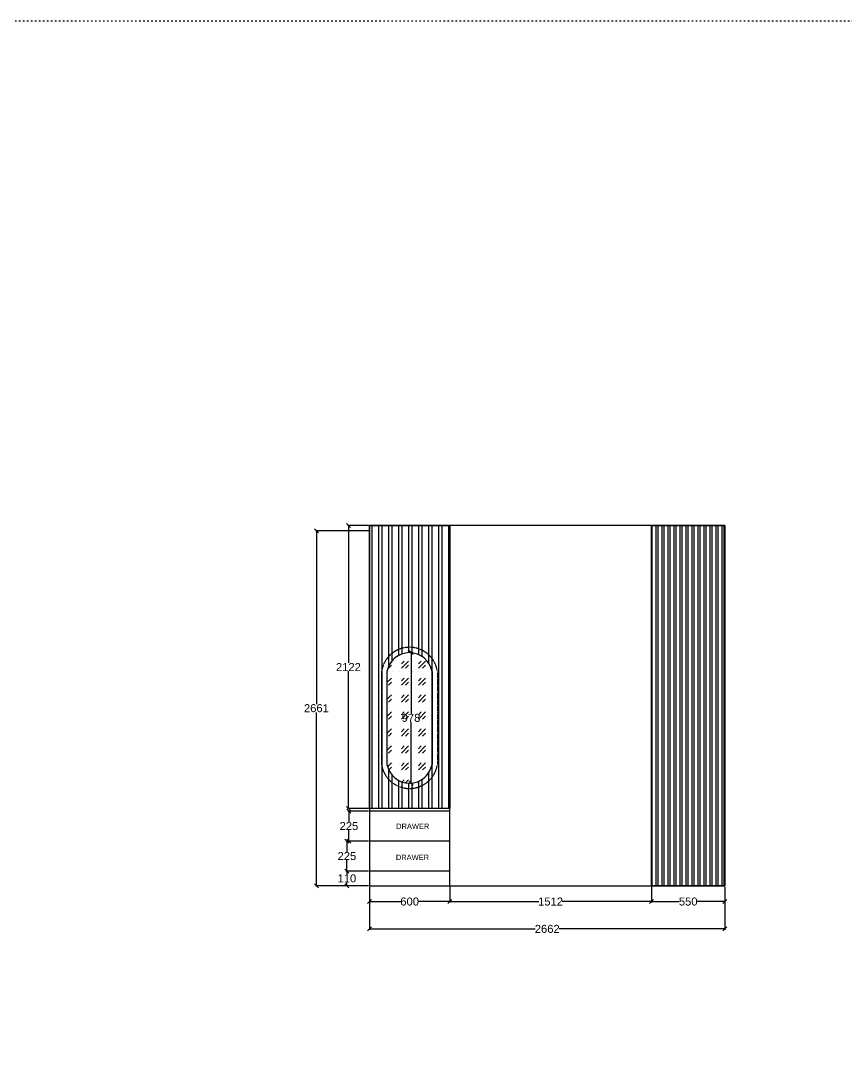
# Model space of a CAD drawing. Header units: millimetres. Extents: x 220712 to 1505573, y -354410 to 241923.
# Drawn here: x 340094 to 346277, y 90227 to 98031 of the extents above; entities that cross this region are included whole.
import ezdxf

# ---------------------------------------------------------------- set-up
doc = ezdxf.new("R2010")
doc.units = ezdxf.units.MM
doc.header["$MEASUREMENT"] = 0
doc.linetypes.add('ACAD_ISO03W100', pattern=[30, 12, -18])
doc.linetypes.add('HIDDEN', pattern=[9.525, 6.35, -3.175])
doc.layers.add('Walls', color=253, linetype='Continuous')
doc.styles.get("Standard").update_dxf_attribs({"font": 'arial.ttf'})
doc.dimstyles.get("Standard").update_dxf_attribs({"dimtxt": 60, "dimasz": 30, "dimexe": 7.75, "dimexo": 8.13, "dimgap": 0.63, "dimtad": 0, "dimtih": 1, "dimtoh": 1, "dimdec": 0, "dimzin": 0, "dimtxsty": 'Standard', "dimblk": 'OBLIQUE', "dimcen": 2.25, "dimclrd": 1, "dimclre": 1, "dimclrt": 1, "dimadec": 0, "dimazin": 0, "dimtfac": 1, "dimtdec": 0, "dimtofl": 0, "dimtmove": 0, "dimatfit": 3, "dimfxl": 1, "dimtolj": 1, "dimtzin": 0, "dimlwd": 30, "dimarcsym": 0})

# ---------------------------------------------------------------- blocks, each defined once
blk = doc.blocks.new('_Oblique')
at = {"color": 0, "linetype": 'ByBlock', "lineweight": -2}
blk.add_line((-0.5, -0.5), (0.5, 0.5), dxfattribs=at)
blk = doc.blocks.new('*D2801')
at = {"layer": 'Defpoints', "color": 0, "lineweight": -2, "transparency": 16777216}
for p in [(343006, 93296), (343006, 92318), (343017.5, 92318)]:
    blk.add_point(p, dxfattribs=at)
at = {"layer": 'Walls', "color": 1, "lineweight": -2, "transparency": 16777216}
for p, q in [((343014.1, 93296), (343025.3, 93296)), ((343014.1, 92318), (343025.3, 92318))]:
    blk.add_line(p, q, dxfattribs=at)
at = {"layer": 'Walls', "color": 1, "lineweight": 30, "transparency": 16777216}
for p, q in [((343017.5, 93296), (343017.5, 92838.3)), ((343017.5, 92318), (343017.5, 92775.7))]:
    blk.add_line(p, q, dxfattribs=at)
at = {"layer": 'Walls', "color": 1, "lineweight": 30, "transparency": 16777216, "xscale": 30, "yscale": 30, "zscale": 30}
for p, rotation in [((343017.5, 93296), 90), ((343017.5, 92318), 270)]:
    blk.add_blockref('_Oblique', p, dxfattribs=dict(at, rotation=rotation))
at = {"layer": 'Walls', "color": 1, "lineweight": -2, "transparency": 16777216, "insert": (343017.5, 92807), "char_height": 60, "attachment_point": 5}
blk.add_mtext('\\A1;978', dxfattribs=at)
blk = doc.blocks.new('*D2803')
at = {"layer": 'Defpoints', "color": 0, "lineweight": -2, "transparency": 16777216}
for p in [(342707, 91659), (342537, 91549), (342707, 91549)]:
    blk.add_point(p, dxfattribs=at)
at = {"layer": 'Walls', "color": 1, "lineweight": -2, "transparency": 16777216}
for p, q in [((342698.9, 91659), (342529.3, 91659)), ((342698.9, 91549), (342529.3, 91549))]:
    blk.add_line(p, q, dxfattribs=at)
at = {"layer": 'Walls', "color": 1, "lineweight": 30, "transparency": 16777216}
for p, q in [((342537, 91659), (342537, 91635.3)), ((342537, 91549), (342537, 91572.7))]:
    blk.add_line(p, q, dxfattribs=at)
at = {"layer": 'Walls', "color": 1, "lineweight": 30, "transparency": 16777216, "xscale": 30, "yscale": 30, "zscale": 30}
for p, rotation in [((342537, 91659), 90), ((342537, 91549), 270)]:
    blk.add_blockref('_Oblique', p, dxfattribs=dict(at, rotation=rotation))
at = {"layer": 'Walls', "color": 1, "lineweight": -2, "transparency": 16777216, "insert": (342537, 91604), "char_height": 60, "attachment_point": 5}
blk.add_mtext('\\A1;110', dxfattribs=at)
blk = doc.blocks.new('*D2804')
at = {"layer": 'Defpoints', "color": 0, "lineweight": -2, "transparency": 16777216}
for p in [(342537, 91884), (342707, 91884), (342707, 91659)]:
    blk.add_point(p, dxfattribs=at)
at = {"layer": 'Walls', "color": 1, "lineweight": -2, "transparency": 16777216}
for p, q in [((342698.9, 91884), (342529.3, 91884)), ((342698.9, 91659), (342529.3, 91659))]:
    blk.add_line(p, q, dxfattribs=at)
at = {"layer": 'Walls', "color": 1, "lineweight": 30, "transparency": 16777216}
for p, q in [((342537, 91884), (342537, 91802.8)), ((342537, 91659), (342537, 91740.2))]:
    blk.add_line(p, q, dxfattribs=at)
at = {"layer": 'Walls', "color": 1, "lineweight": 30, "transparency": 16777216, "xscale": 30, "yscale": 30, "zscale": 30}
for p, rotation in [((342537, 91884), 90), ((342537, 91659), 270)]:
    blk.add_blockref('_Oblique', p, dxfattribs=dict(at, rotation=rotation))
at = {"layer": 'Walls', "color": 1, "lineweight": -2, "transparency": 16777216, "insert": (342537, 91771.5), "char_height": 60, "attachment_point": 5}
blk.add_mtext('\\A1;225', dxfattribs=at)
blk = doc.blocks.new('*D2805')
at = {"layer": 'Defpoints', "color": 0, "lineweight": -2, "transparency": 16777216}
for p in [(342552, 92109), (342707, 92109), (342707, 91884)]:
    blk.add_point(p, dxfattribs=at)
at = {"layer": 'Walls', "color": 1, "lineweight": -2, "transparency": 16777216}
for p, q in [((342698.9, 92109), (342544.3, 92109)), ((342698.9, 91884), (342544.3, 91884))]:
    blk.add_line(p, q, dxfattribs=at)
at = {"layer": 'Walls', "color": 1, "lineweight": 30, "transparency": 16777216}
for p, q in [((342552, 92109), (342552, 92027.8)), ((342552, 91884), (342552, 91965.2))]:
    blk.add_line(p, q, dxfattribs=at)
at = {"layer": 'Walls', "color": 1, "lineweight": 30, "transparency": 16777216, "xscale": 30, "yscale": 30, "zscale": 30}
for p, rotation in [((342552, 92109), 90), ((342552, 91884), 270)]:
    blk.add_blockref('_Oblique', p, dxfattribs=dict(at, rotation=rotation))
at = {"layer": 'Walls', "color": 1, "lineweight": -2, "transparency": 16777216, "insert": (342552, 91996.5), "char_height": 60, "attachment_point": 5}
blk.add_mtext('\\A1;225', dxfattribs=at)
blk = doc.blocks.new('*D2806')
at = {"layer": 'Defpoints', "color": 0, "lineweight": -2, "transparency": 16777216}
for p in [(342548.3, 94249), (342707, 94249), (342707, 92127)]:
    blk.add_point(p, dxfattribs=at)
at = {"layer": 'Walls', "color": 1, "lineweight": -2, "transparency": 16777216}
for p, q in [((342698.9, 94249), (342540.5, 94249)), ((342698.9, 92127), (342540.5, 92127))]:
    blk.add_line(p, q, dxfattribs=at)
at = {"layer": 'Walls', "color": 1, "lineweight": 30, "transparency": 16777216}
for p, q in [((342548.3, 94249), (342548.3, 93218.8)), ((342548.3, 92127), (342548.3, 93157.2))]:
    blk.add_line(p, q, dxfattribs=at)
at = {"layer": 'Walls', "color": 1, "lineweight": 30, "transparency": 16777216, "xscale": 30, "yscale": 30, "zscale": 30}
for p, rotation in [((342548.3, 94249), 90), ((342548.3, 92127), 270)]:
    blk.add_blockref('_Oblique', p, dxfattribs=dict(at, rotation=rotation))
at = {"layer": 'Walls', "color": 1, "lineweight": -2, "transparency": 16777216, "insert": (342548.3, 93188), "char_height": 60, "attachment_point": 5}
blk.add_mtext('\\A1;2122', dxfattribs=at)
blk = doc.blocks.new('*D2807')
at = {"layer": 'Defpoints', "color": 0, "lineweight": -2, "transparency": 16777216}
for p in [(342707, 91549), (343307, 91549), (343307, 91430.5)]:
    blk.add_point(p, dxfattribs=at)
at = {"layer": 'Walls', "color": 1, "lineweight": -2, "transparency": 16777216}
for p, q in [((342707, 91540.9), (342707, 91422.8)), ((343307, 91540.9), (343307, 91422.8))]:
    blk.add_line(p, q, dxfattribs=at)
at = {"layer": 'Walls', "color": 1, "lineweight": 30, "transparency": 16777216}
for p, q in [((342707, 91430.5), (342940, 91430.5)), ((343307, 91430.5), (343074, 91430.5))]:
    blk.add_line(p, q, dxfattribs=at)
at = {"layer": 'Walls', "color": 1, "lineweight": 30, "transparency": 16777216, "xscale": 30, "yscale": 30, "zscale": 30, "rotation": 180}
blk.add_blockref('_Oblique', (342707, 91430.5), dxfattribs=at)
at = {"layer": 'Walls', "color": 1, "lineweight": 30, "transparency": 16777216, "xscale": 30, "yscale": 30, "zscale": 30}
blk.add_blockref('_Oblique', (343307, 91430.5), dxfattribs=at)
at = {"layer": 'Walls', "color": 1, "lineweight": -2, "transparency": 16777216, "insert": (343007, 91430.5), "char_height": 60, "attachment_point": 5}
blk.add_mtext('\\A1;600', dxfattribs=at)
blk = doc.blocks.new('*D2808')
at = {"layer": 'Defpoints', "color": 0, "lineweight": -2, "transparency": 16777216}
for p in [(344819, 91549), (345369, 91549), (345369, 91430.5)]:
    blk.add_point(p, dxfattribs=at)
at = {"layer": 'Walls', "color": 1, "lineweight": -2, "transparency": 16777216}
for p, q in [((344819, 91540.9), (344819, 91422.8)), ((345369, 91540.9), (345369, 91422.8))]:
    blk.add_line(p, q, dxfattribs=at)
at = {"layer": 'Walls', "color": 1, "lineweight": 30, "transparency": 16777216}
for p, q in [((344819, 91430.5), (345027.2, 91430.5)), ((345369, 91430.5), (345160.8, 91430.5))]:
    blk.add_line(p, q, dxfattribs=at)
at = {"layer": 'Walls', "color": 1, "lineweight": 30, "transparency": 16777216, "xscale": 30, "yscale": 30, "zscale": 30, "rotation": 180}
blk.add_blockref('_Oblique', (344819, 91430.5), dxfattribs=at)
at = {"layer": 'Walls', "color": 1, "lineweight": 30, "transparency": 16777216, "xscale": 30, "yscale": 30, "zscale": 30}
blk.add_blockref('_Oblique', (345369, 91430.5), dxfattribs=at)
at = {"layer": 'Walls', "color": 1, "lineweight": -2, "transparency": 16777216, "insert": (345094, 91430.5), "char_height": 60, "attachment_point": 5}
blk.add_mtext('\\A1;550', dxfattribs=at)
blk = doc.blocks.new('*D2811')
at = {"layer": 'Defpoints', "color": 0, "lineweight": -2, "transparency": 16777216}
for p in [(343307, 91549), (344819, 91549), (344819, 91430.5)]:
    blk.add_point(p, dxfattribs=at)
at = {"layer": 'Walls', "color": 1, "lineweight": -2, "transparency": 16777216}
for p, q in [((343307, 91540.9), (343307, 91422.8)), ((344819, 91540.9), (344819, 91422.8))]:
    blk.add_line(p, q, dxfattribs=at)
at = {"layer": 'Walls', "color": 1, "lineweight": 30, "transparency": 16777216}
for p, q in [((343307, 91430.5), (343975.9, 91430.5)), ((344819, 91430.5), (344150.1, 91430.5))]:
    blk.add_line(p, q, dxfattribs=at)
at = {"layer": 'Walls', "color": 1, "lineweight": 30, "transparency": 16777216, "xscale": 30, "yscale": 30, "zscale": 30, "rotation": 180}
blk.add_blockref('_Oblique', (343307, 91430.5), dxfattribs=at)
at = {"layer": 'Walls', "color": 1, "lineweight": 30, "transparency": 16777216, "xscale": 30, "yscale": 30, "zscale": 30}
blk.add_blockref('_Oblique', (344819, 91430.5), dxfattribs=at)
at = {"layer": 'Walls', "color": 1, "lineweight": -2, "transparency": 16777216, "insert": (344063, 91430.5), "char_height": 60, "attachment_point": 5}
blk.add_mtext('\\A1;1512', dxfattribs=at)
blk = doc.blocks.new('*D2812')
at = {"layer": 'Defpoints', "color": 0, "lineweight": -2, "transparency": 16777216}
for p in [(342707, 91549), (345369, 91549), (345369, 91225.5)]:
    blk.add_point(p, dxfattribs=at)
at = {"layer": 'Walls', "color": 1, "lineweight": -2, "transparency": 16777216}
for p, q in [((342707, 91540.9), (342707, 91217.8)), ((345369, 91540.9), (345369, 91217.8))]:
    blk.add_line(p, q, dxfattribs=at)
at = {"layer": 'Walls', "color": 1, "lineweight": 30, "transparency": 16777216}
for p, q in [((342707, 91225.5), (343947.6, 91225.5)), ((345369, 91225.5), (344128.4, 91225.5))]:
    blk.add_line(p, q, dxfattribs=at)
at = {"layer": 'Walls', "color": 1, "lineweight": 30, "transparency": 16777216, "xscale": 30, "yscale": 30, "zscale": 30, "rotation": 180}
blk.add_blockref('_Oblique', (342707, 91225.5), dxfattribs=at)
at = {"layer": 'Walls', "color": 1, "lineweight": 30, "transparency": 16777216, "xscale": 30, "yscale": 30, "zscale": 30}
blk.add_blockref('_Oblique', (345369, 91225.5), dxfattribs=at)
at = {"layer": 'Walls', "color": 1, "lineweight": -2, "transparency": 16777216, "insert": (344038, 91225.5), "char_height": 60, "attachment_point": 5}
blk.add_mtext('\\A1;2662', dxfattribs=at)
blk = doc.blocks.new('*D2813')
at = {"layer": 'Defpoints', "color": 0, "lineweight": -2, "transparency": 16777216}
for p in [(342308.5, 94210), (342707, 94210), (342707, 91549)]:
    blk.add_point(p, dxfattribs=at)
at = {"layer": 'Walls', "color": 1, "lineweight": -2, "transparency": 16777216}
for p, q in [((342698.9, 94210), (342300.8, 94210)), ((342698.9, 91549), (342300.8, 91549))]:
    blk.add_line(p, q, dxfattribs=at)
at = {"layer": 'Walls', "color": 1, "lineweight": 30, "transparency": 16777216}
for p, q in [((342308.5, 94210), (342308.5, 92910.8)), ((342308.5, 91549), (342308.5, 92848.2))]:
    blk.add_line(p, q, dxfattribs=at)
at = {"layer": 'Walls', "color": 1, "lineweight": 30, "transparency": 16777216, "xscale": 30, "yscale": 30, "zscale": 30}
for p, rotation in [((342308.5, 94210), 90), ((342308.5, 91549), 270)]:
    blk.add_blockref('_Oblique', p, dxfattribs=dict(at, rotation=rotation))
at = {"layer": 'Walls', "color": 1, "lineweight": -2, "transparency": 16777216, "insert": (342308.5, 92879.5), "char_height": 60, "attachment_point": 5}
blk.add_mtext('\\A1;2661', dxfattribs=at)

msp = doc.modelspace()

# ---------------------------------------------------------------- hatches: boundary and pattern name
at = {"layer": 'Walls', "lineweight": -2, "true_color": 0xcd6928, "transparency": 33554618}
h = msp.add_hatch(dxfattribs=at)
h.set_pattern_fill('ANSI32', color=32, scale=200, angle=45)
h.set_pattern_definition([(90, (20801.5, 775.5), (-75, 0), []), (90, (20826.5, 800.5), (-75, 0), [])])
h.paths.add_polyline_path([(342707, 93203), (342707, 92127), (343307, 92127), (343307, 93897), (343307, 94249), (343217, 94249), (342707, 94249)])
edge = h.paths.add_edge_path(flags=16)
edge.add_line((343174.8, 93155.5), (343174.8, 92458.5))
edge.add_arc((343006, 92489.6), 171.6, 190.43919, 349.56081, ccw=False)
edge.add_line((342837.2, 92458.5), (342837.2, 93155.5))
edge.add_arc((343006, 93124.4), 171.6, 10.43919, 169.56081, ccw=False)
at = {"layer": 'Walls', "lineweight": -2, "true_color": 0xbca28f, "transparency": 33554618}
h = msp.add_hatch(dxfattribs=at)
h.set_pattern_fill('ANSI32', color=253, scale=120, angle=45)
h.set_pattern_definition([(90, (-44532, -1592.5), (-45, 0), []), (90, (-44517, -1577.5), (-45, 0), [])])
h.paths.add_polyline_path([(345369, 94249), (344819, 94249), (344819, 91549), (345369, 91549)])
at = {"layer": 'Walls', "linetype": 'ACAD_ISO03W100', "lineweight": -2, "true_color": 0x7aafdf}
h = msp.add_hatch(dxfattribs=at)
h.set_pattern_fill('GOST_GLASS', color=143, scale=15)
h.set_pattern_definition([(45, (20801.5, 775.5), (127.27922, 0), [75, -105]), (45, (20833.32, 775.5), (127.27922, 0), [30, -150]), (45, (20801.5, 807.32), (127.27922, 0), [30, -150])])
h.paths.add_polyline_path([(343174.8, 93155.5, 1), (342837.2, 93093.3), (342837.2, 92458.5, 1), (343174.8, 92520.7)])

# ---------------------------------------------------------------- linework, layer by layer
at = {"layer": 'Walls', "color": 177, "lineweight": -2, "true_color": 0x293189}
for p, q in [((345369, 94249), (342707, 94249)), ((342707, 94249), (342707, 91549)), ((343307, 91659), (343307, 94249)), ((345369, 91549), (345369, 94249)), ((342837.2, 93155.5), (342837.2, 92458.5)), ((343174.8, 93155.5), (343174.8, 92458.5)), ((343307, 92109), (342707, 92109)), ((343307, 91884), (342707, 91884)), ((343307, 91659), (342707, 91659)), ((343307, 91549), (343307, 91659)), ((342707, 91549), (345369, 91549)), ((342707, 91549), (343307, 91549))]:
    msp.add_line(p, q, dxfattribs=at)
at = {"layer": 'Walls', "color": 40, "linetype": 'HIDDEN', "lineweight": -2, "true_color": 0xf8d731}
for p, q in [((342797.2, 93155.5), (342797.2, 92458.5)), ((343214.8, 93155.5), (343214.8, 92458.5))]:
    msp.add_line(p, q, dxfattribs=at)
at = {"layer": 'Walls', "color": 18, "linetype": 'ACAD_ISO03W100', "lineweight": -2, "true_color": 0x000000}
msp.add_lwpolyline([(308580, 98031), (365544.5, 98031), (365544.5, 71967.5), (308580, 71967.5)], close=True, dxfattribs=at)
at = {"layer": 'Walls', "color": 177, "lineweight": -2, "true_color": 0x293189}
for points in [[(343307, 92127), (342707, 92127), (342707, 94249), (343307, 94249)], [(344819, 94249), (345369, 94249), (345369, 91549), (344819, 91549)]]:
    msp.add_lwpolyline(points, close=True, dxfattribs=at)
at = {"layer": 'Walls', "color": 40, "linetype": 'HIDDEN', "lineweight": -2, "true_color": 0xf8d731}
for centre, start, end in [((343006, 93124.4), 10.43919, 169.56081), ((343006, 92489.6), 190.43919, 349.56081)]:
    msp.add_arc(centre, 211.6, start, end, dxfattribs=at)
at = {"layer": 'Walls', "color": 177, "lineweight": -2, "true_color": 0x293189}
for centre, start, end in [((343006, 93124.4), 10.43919, 169.56081), ((343006, 92489.6), 190.43919, 349.56081)]:
    msp.add_arc(centre, 171.6, start, end, dxfattribs=at)

# ---------------------------------------------------------------- texts
at = {"color": 7, "char_height": 40, "attachment_point": 1}
for insert in [(342906, 92015), (342904, 91782)]:
    msp.add_mtext_dynamic_manual_height_columns('DRAWER', width=246.425, gutter_width=1213, heights=[0], dxfattribs=dict(at, insert=insert))

# ---------------------------------------------------------------- dimensions: what is measured, and where the dimension line sits
at = {"layer": 'Walls', "color": 177, "lineweight": -2, "true_color": 0x293189}
for base, p1, p2, picture, middle in [((342308.5, 94210), (342707, 91549), (342707, 94210), '*D2813', (342308.5, 92879.5)), ((342548.3, 94249), (342707, 92127), (342707, 94249), '*D2806', (342548.3, 93188)), ((343017.5, 92318), (343006, 93296), (343006, 92318), '*D2801', (343017.5, 92807)), ((342552, 92109), (342707, 91884), (342707, 92109), '*D2805', (342552, 91996.5)), ((342537, 91884), (342707, 91659), (342707, 91884), '*D2804', (342537, 91771.5)), ((342537, 91549), (342707, 91659), (342707, 91549), '*D2803', (342537, 91604))]:
    dim = msp.add_linear_dim(base=base, p1=p1, p2=p2, angle=90, dimstyle='Standard', dxfattribs=at)
    dim.commit()
    dim.dimension.update_dxf_attribs({"geometry": picture, "text_midpoint": middle})
for base, p1, p2, picture, middle in [((343307, 91430.5), (342707, 91549), (343307, 91549), '*D2807', (343007, 91430.5)), ((345369, 91225.5), (342707, 91549), (345369, 91549), '*D2812', (344038, 91225.5)), ((344819, 91430.5), (343307, 91549), (344819, 91549), '*D2811', (344063, 91430.5)), ((345369, 91430.5), (344819, 91549), (345369, 91549), '*D2808', (345094, 91430.5))]:
    dim = msp.add_linear_dim(base=base, p1=p1, p2=p2, dimstyle='Standard', dxfattribs=at)
    dim.commit()
    dim.dimension.update_dxf_attribs({"geometry": picture, "text_midpoint": middle})

doc.saveas('drawing.dxf')
